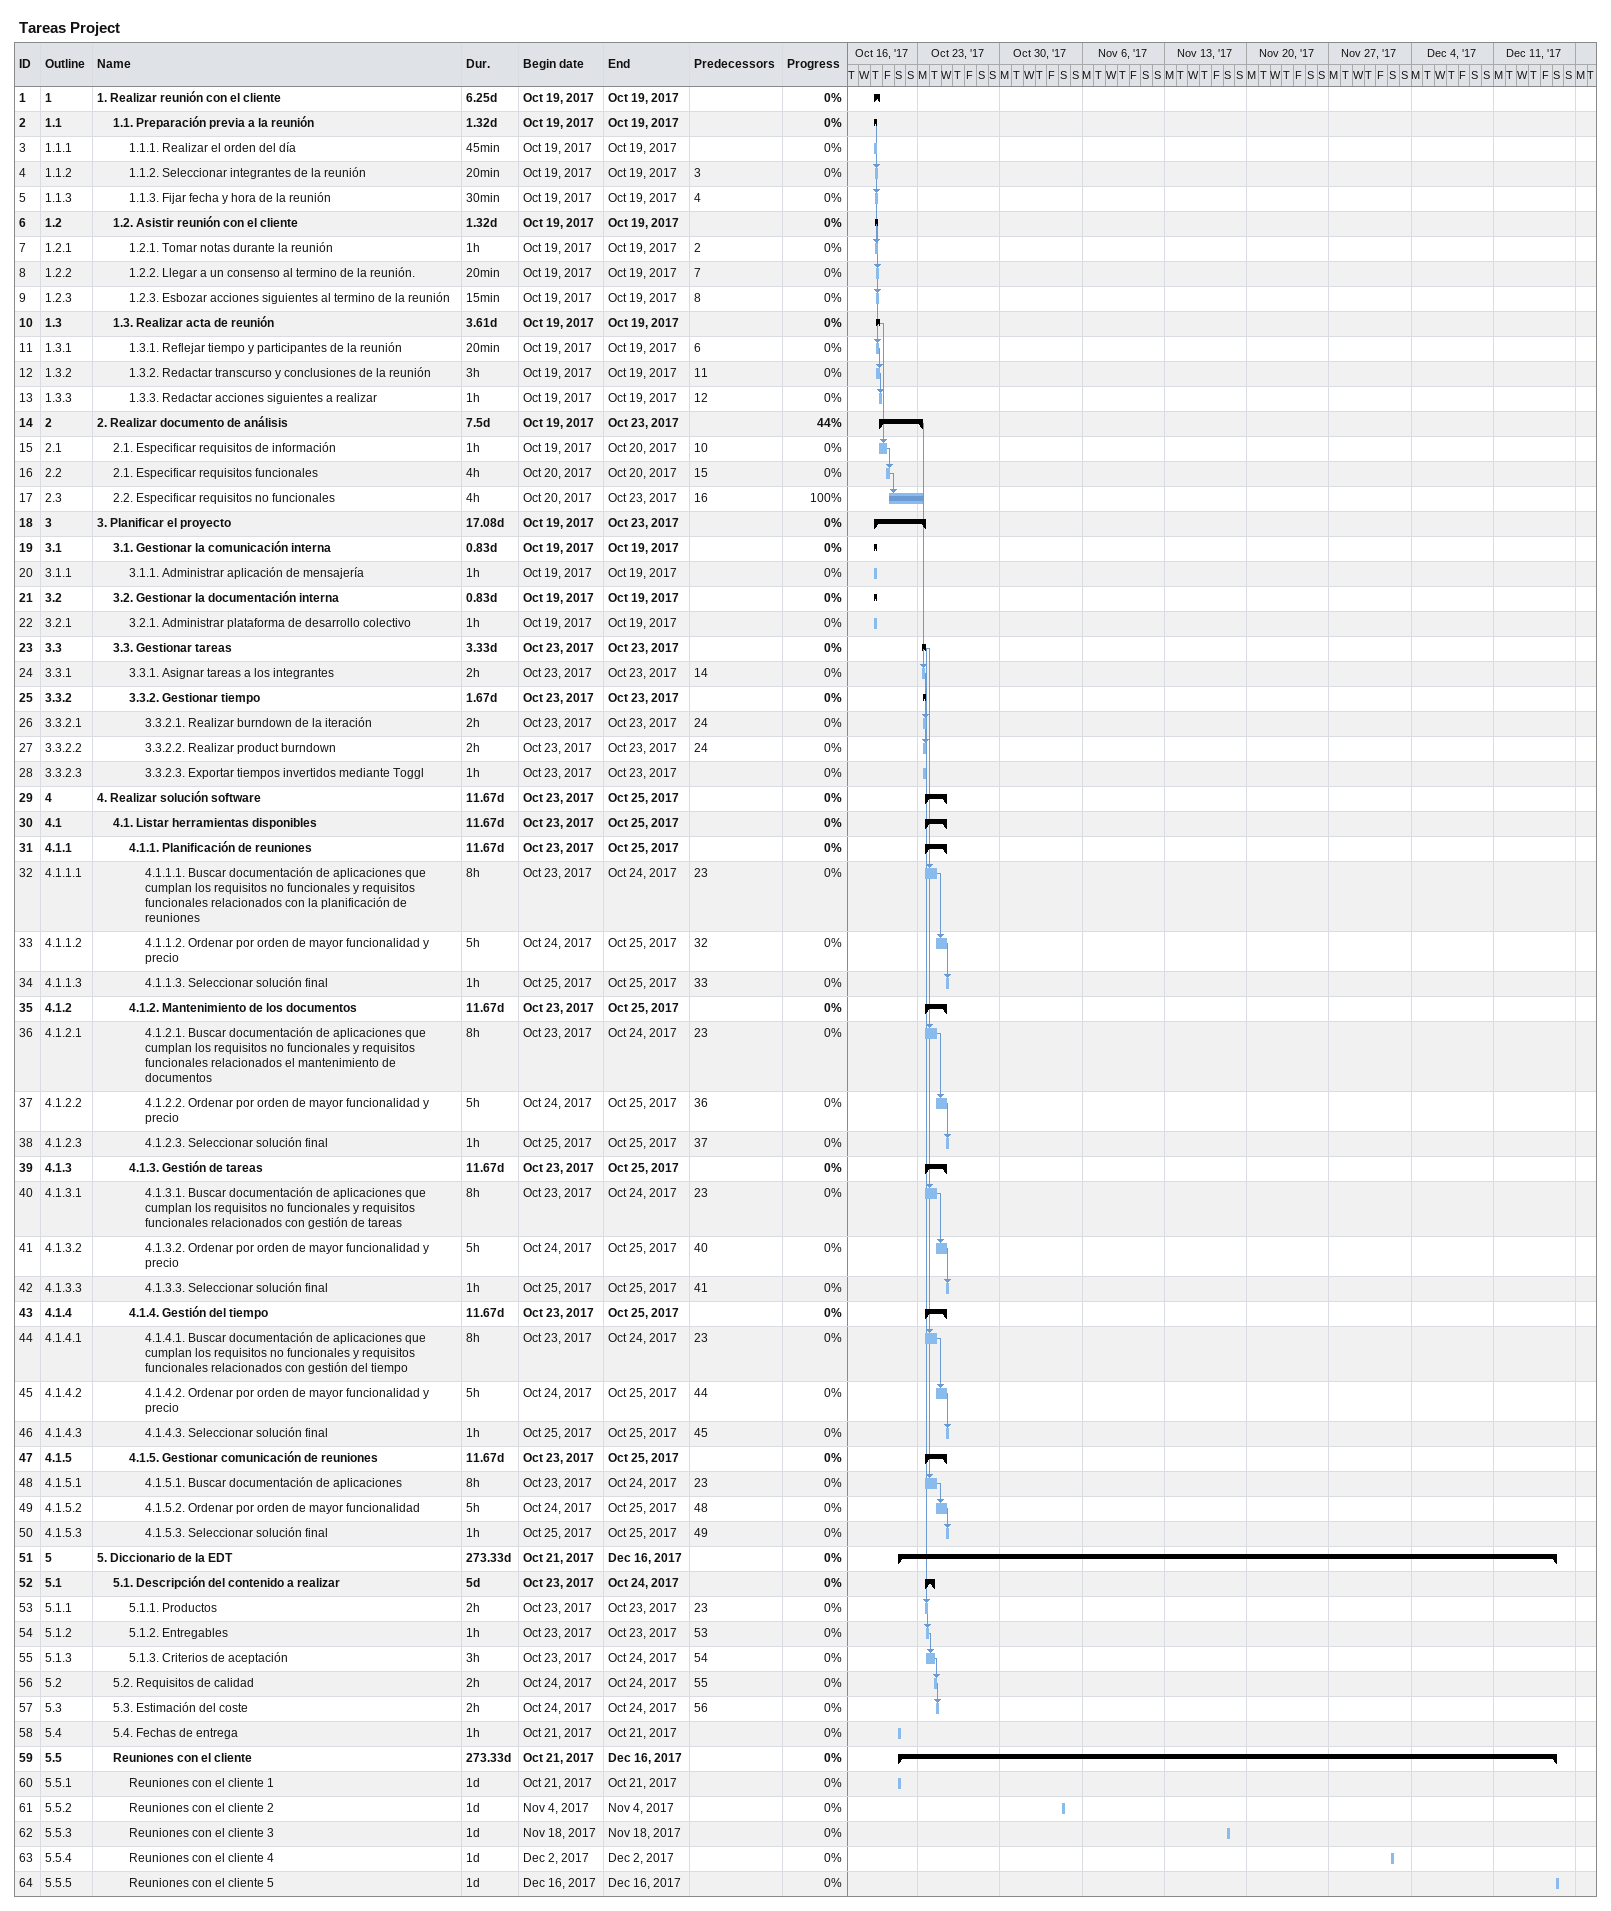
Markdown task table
Tareas Project

| ID | WBS | Task | Duration | Start | Finish | Predecessors | % complete |
|---|---|---|---|---|---|---|---|
| 1 | 1 | **1. Realizar reunión con el cliente** | 6.25d | 2017-10-19 | 2017-10-19 |  | 0 |
| 2 | 1.1 | **1.1. Preparación previa a la reunión** | 1.32d | 2017-10-19 | 2017-10-19 |  | 0 |
| 3 | 1.1.1 | 1.1.1. Realizar el orden del día | 45min | 2017-10-19 | 2017-10-19 |  | 0 |
| 4 | 1.1.2 | 1.1.2. Seleccionar integrantes de la reunión | 20min | 2017-10-19 | 2017-10-19 | 3 | 0 |
| 5 | 1.1.3 | 1.1.3. Fijar fecha y hora de la reunión | 30min | 2017-10-19 | 2017-10-19 | 4 | 0 |
| 6 | 1.2 | **1.2. Asistir reunión con el cliente** | 1.32d | 2017-10-19 | 2017-10-19 |  | 0 |
| 7 | 1.2.1 | 1.2.1. Tomar notas durante la reunión | 1h | 2017-10-19 | 2017-10-19 | 2 | 0 |
| 8 | 1.2.2 | 1.2.2. Llegar a un consenso al termino de la reunión. | 20min | 2017-10-19 | 2017-10-19 | 7 | 0 |
| 9 | 1.2.3 | 1.2.3. Esbozar acciones siguientes al termino de la reunión | 15min | 2017-10-19 | 2017-10-19 | 8 | 0 |
| 10 | 1.3 | **1.3. Realizar acta de reunión** | 3.61d | 2017-10-19 | 2017-10-19 |  | 0 |
| 11 | 1.3.1 | 1.3.1. Reflejar tiempo y participantes de la reunión | 20min | 2017-10-19 | 2017-10-19 | 6 | 0 |
| 12 | 1.3.2 | 1.3.2. Redactar transcurso y conclusiones de la reunión | 3h | 2017-10-19 | 2017-10-19 | 11 | 0 |
| 13 | 1.3.3 | 1.3.3. Redactar acciones siguientes a realizar | 1h | 2017-10-19 | 2017-10-19 | 12 | 0 |
| 14 | 2 | **2. Realizar documento de análisis** | 7.5d | 2017-10-19 | 2017-10-23 |  | 44 |
| 15 | 2.1 | 2.1. Especificar requisitos de información | 1h | 2017-10-19 | 2017-10-20 | 10 | 0 |
| 16 | 2.2 | 2.1. Especificar requisitos funcionales | 4h | 2017-10-20 | 2017-10-20 | 15 | 0 |
| 17 | 2.3 | 2.2. Especificar requisitos no funcionales | 4h | 2017-10-20 | 2017-10-23 | 16 | 100 |
| 18 | 3 | **3. Planificar el proyecto** | 17.08d | 2017-10-19 | 2017-10-23 |  | 0 |
| 19 | 3.1 | **3.1. Gestionar la comunicación interna** | 0.83d | 2017-10-19 | 2017-10-19 |  | 0 |
| 20 | 3.1.1 | 3.1.1. Administrar aplicación de mensajería | 1h | 2017-10-19 | 2017-10-19 |  | 0 |
| 21 | 3.2 | **3.2. Gestionar la documentación interna** | 0.83d | 2017-10-19 | 2017-10-19 |  | 0 |
| 22 | 3.2.1 | 3.2.1. Administrar plataforma de desarrollo colectivo | 1h | 2017-10-19 | 2017-10-19 |  | 0 |
| 23 | 3.3 | **3.3. Gestionar tareas** | 3.33d | 2017-10-23 | 2017-10-23 |  | 0 |
| 24 | 3.3.1 | 3.3.1. Asignar tareas a los integrantes | 2h | 2017-10-23 | 2017-10-23 | 14 | 0 |
| 25 | 3.3.2 | **3.3.2. Gestionar tiempo** | 1.67d | 2017-10-23 | 2017-10-23 |  | 0 |
| 26 | 3.3.2.1 | 3.3.2.1. Realizar burndown de la iteración | 2h | 2017-10-23 | 2017-10-23 | 24 | 0 |
| 27 | 3.3.2.2 | 3.3.2.2. Realizar product burndown | 2h | 2017-10-23 | 2017-10-23 | 24 | 0 |
| 28 | 3.3.2.3 | 3.3.2.3. Exportar tiempos invertidos mediante Toggl | 1h | 2017-10-23 | 2017-10-23 |  | 0 |
| 29 | 4 | **4. Realizar solución software** | 11.67d | 2017-10-23 | 2017-10-25 |  | 0 |
| 30 | 4.1 | **4.1. Listar herramientas disponibles** | 11.67d | 2017-10-23 | 2017-10-25 |  | 0 |
| 31 | 4.1.1 | **4.1.1. Planificación de reuniones** | 11.67d | 2017-10-23 | 2017-10-25 |  | 0 |
| 32 | 4.1.1.1 | 4.1.1.1. Buscar documentación de aplicaciones que cumplan los requisitos no funcionales y requisitos funcionales relacionados con la planificación de reuniones | 8h | 2017-10-23 | 2017-10-24 | 23 | 0 |
| 33 | 4.1.1.2 | 4.1.1.2. Ordenar por orden de mayor funcionalidad y precio | 5h | 2017-10-24 | 2017-10-25 | 32 | 0 |
| 34 | 4.1.1.3 | 4.1.1.3. Seleccionar solución final | 1h | 2017-10-25 | 2017-10-25 | 33 | 0 |
| 35 | 4.1.2 | **4.1.2. Mantenimiento de los documentos** | 11.67d | 2017-10-23 | 2017-10-25 |  | 0 |
| 36 | 4.1.2.1 | 4.1.2.1. Buscar documentación de aplicaciones que cumplan los requisitos no funcionales y requisitos funcionales relacionados el mantenimiento de documentos | 8h | 2017-10-23 | 2017-10-24 | 23 | 0 |
| 37 | 4.1.2.2 | 4.1.2.2. Ordenar por orden de mayor funcionalidad y precio | 5h | 2017-10-24 | 2017-10-25 | 36 | 0 |
| 38 | 4.1.2.3 | 4.1.2.3. Seleccionar solución final | 1h | 2017-10-25 | 2017-10-25 | 37 | 0 |
| 39 | 4.1.3 | **4.1.3. Gestión de tareas** | 11.67d | 2017-10-23 | 2017-10-25 |  | 0 |
| 40 | 4.1.3.1 | 4.1.3.1. Buscar documentación de aplicaciones que cumplan los requisitos no funcionales y requisitos funcionales relacionados con gestión de tareas | 8h | 2017-10-23 | 2017-10-24 | 23 | 0 |
| 41 | 4.1.3.2 | 4.1.3.2. Ordenar por orden de mayor funcionalidad y precio | 5h | 2017-10-24 | 2017-10-25 | 40 | 0 |
| 42 | 4.1.3.3 | 4.1.3.3. Seleccionar solución final | 1h | 2017-10-25 | 2017-10-25 | 41 | 0 |
| 43 | 4.1.4 | **4.1.4. Gestión del tiempo** | 11.67d | 2017-10-23 | 2017-10-25 |  | 0 |
| 44 | 4.1.4.1 | 4.1.4.1. Buscar documentación de aplicaciones que cumplan los requisitos no funcionales y requisitos funcionales relacionados con gestión del tiempo | 8h | 2017-10-23 | 2017-10-24 | 23 | 0 |
| 45 | 4.1.4.2 | 4.1.4.2. Ordenar por orden de mayor funcionalidad y precio | 5h | 2017-10-24 | 2017-10-25 | 44 | 0 |
| 46 | 4.1.4.3 | 4.1.4.3. Seleccionar solución final | 1h | 2017-10-25 | 2017-10-25 | 45 | 0 |
| 47 | 4.1.5 | **4.1.5. Gestionar comunicación de reuniones** | 11.67d | 2017-10-23 | 2017-10-25 |  | 0 |
| 48 | 4.1.5.1 | 4.1.5.1. Buscar documentación de aplicaciones | 8h | 2017-10-23 | 2017-10-24 | 23 | 0 |
| 49 | 4.1.5.2 | 4.1.5.2. Ordenar por orden de mayor funcionalidad | 5h | 2017-10-24 | 2017-10-25 | 48 | 0 |
| 50 | 4.1.5.3 | 4.1.5.3. Seleccionar solución final | 1h | 2017-10-25 | 2017-10-25 | 49 | 0 |
| 51 | 5 | **5. Diccionario de la EDT** | 273.33d | 2017-10-21 | 2017-12-16 |  | 0 |
| 52 | 5.1 | **5.1. Descripción del contenido a realizar** | 5d | 2017-10-23 | 2017-10-24 |  | 0 |
| 53 | 5.1.1 | 5.1.1. Productos | 2h | 2017-10-23 | 2017-10-23 | 23 | 0 |
| 54 | 5.1.2 | 5.1.2. Entregables | 1h | 2017-10-23 | 2017-10-23 | 53 | 0 |
| 55 | 5.1.3 | 5.1.3. Criterios de aceptación | 3h | 2017-10-23 | 2017-10-24 | 54 | 0 |
| 56 | 5.2 | 5.2. Requisitos de calidad | 2h | 2017-10-24 | 2017-10-24 | 55 | 0 |
| 57 | 5.3 | 5.3. Estimación del coste | 2h | 2017-10-24 | 2017-10-24 | 56 | 0 |
| 58 | 5.4 | 5.4. Fechas de entrega | 1h | 2017-10-21 | 2017-10-21 |  | 0 |
| 59 | 5.5 | **Reuniones con el cliente** | 273.33d | 2017-10-21 | 2017-12-16 |  | 0 |
| 60 | 5.5.1 | Reuniones con el cliente 1 | 1d | 2017-10-21 | 2017-10-21 |  | 0 |
| 61 | 5.5.2 | Reuniones con el cliente 2 | 1d | 2017-11-04 | 2017-11-04 |  | 0 |
| 62 | 5.5.3 | Reuniones con el cliente 3 | 1d | 2017-11-18 | 2017-11-18 |  | 0 |
| 63 | 5.5.4 | Reuniones con el cliente 4 | 1d | 2017-12-02 | 2017-12-02 |  | 0 |
| 64 | 5.5.5 | Reuniones con el cliente 5 | 1d | 2017-12-16 | 2017-12-16 |  | 0 |
